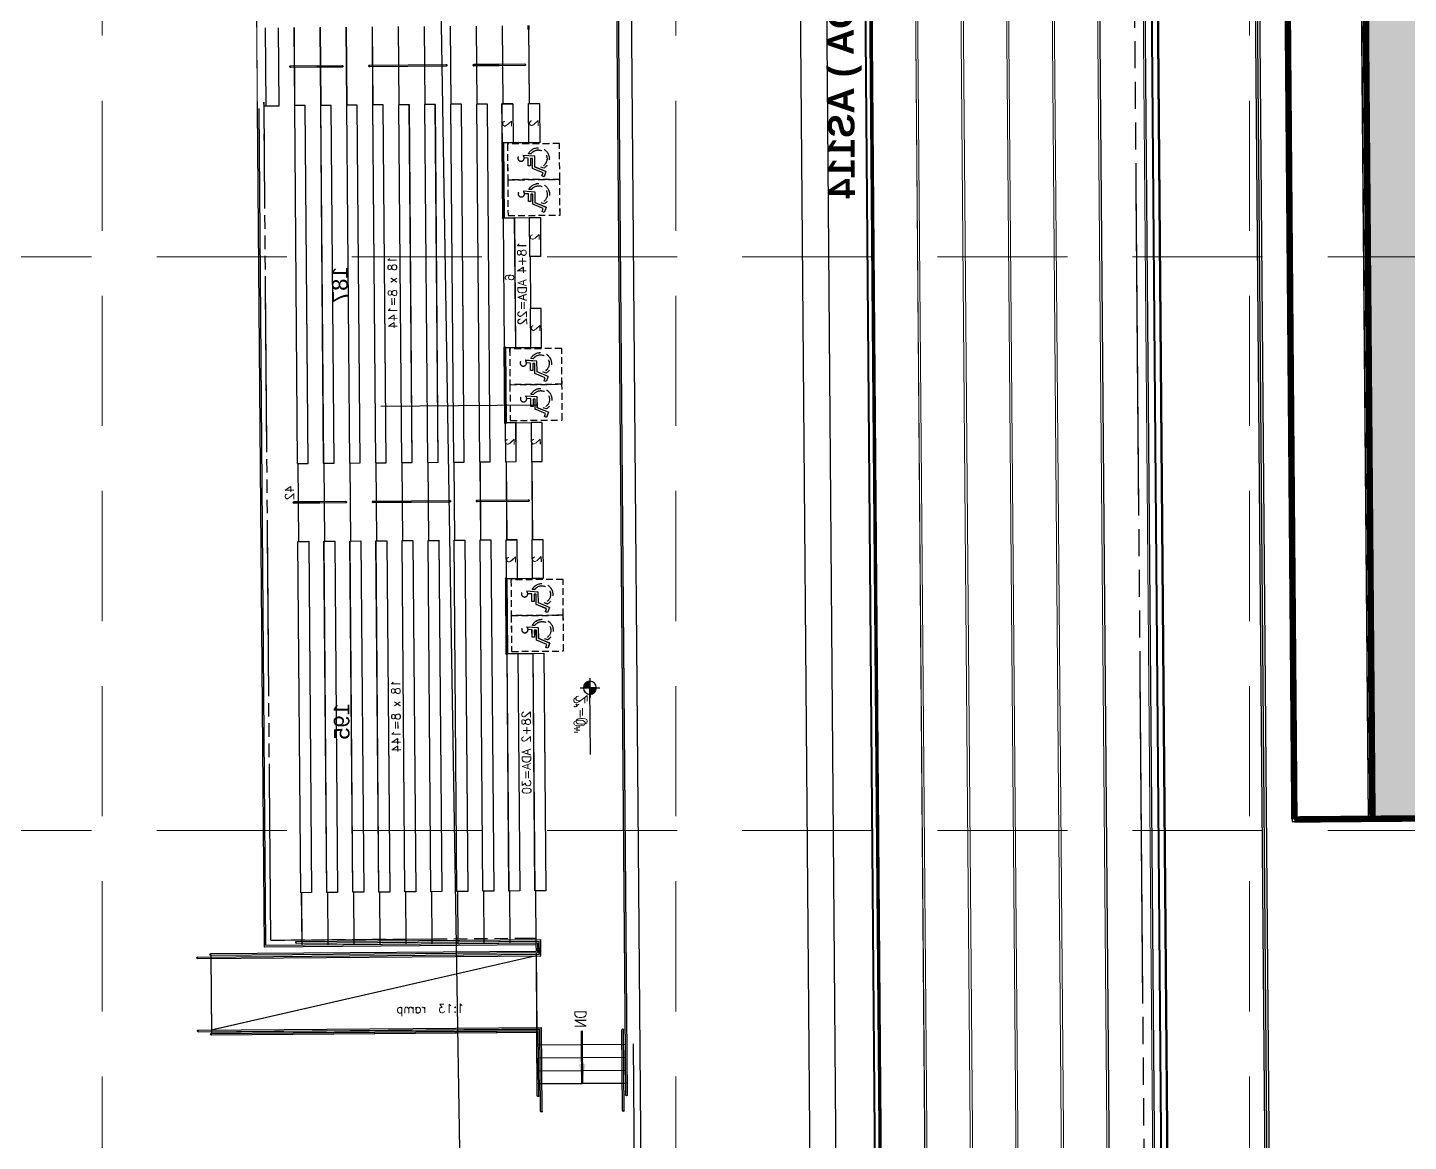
# Model space of a CAD drawing. Header units: feet. Extents: x 2467609 to 2470436, y 7119976 to 7121745.
# Drawn here: x 2469325.3 to 2469431.4, y 7120748.5 to 7120834.1 of the extents above; entities that cross this region are included whole.
import ezdxf
from ezdxf.enums import TextEntityAlignment as Align

# ---------------------------------------------------------------- set-up
doc = ezdxf.new("R2010")
doc.units = ezdxf.units.FT
doc.header["$LTSCALE"] = 100
doc.header["$MEASUREMENT"] = 0
for name, pattern in [('06117 BASE$0$HIDDEN2', [0.1875, 0.125, -0.0625]), ('FOOTBALL$0$DASHED2', [0.375, 0.25, -0.125]), ('GRANDSTANDS$0$HIDDEN2', [0.1875, 0.125, -0.0625]), ('GRANDSTANDS$0$HIDDEN4', [0.09375, 0.0625, -0.03125]), ('HIDDEN', [0.375, 0.25, -0.125]), ('SDASH', [0.15, 0.1, -0.05])]:
    doc.linetypes.add(name, pattern=pattern)
for name, color, linetype, lineweight in [('06117 BASE$0$CPWALK', 8, 'Continuous', 25), ('06117 BASE$0$X-Refr', 253, '06117 BASE$0$HIDDEN2', 50), ('FOOTBALL$0$X-Lite', 8, 'Continuous', 25), ('FOOTBALL$0$X-Medm', 8, 'Continuous', 40), ('FOOTBALL$0$X-Thin', 8, 'Continuous', 13), ('GRANDSTANDS$0$A-Anno-Dims', 8, 'Continuous', 25), ('GRANDSTANDS$0$A-Flor-Otln', 8, 'Continuous', 25), ('GRANDSTANDS$0$A-Flor-Strs', 8, 'Continuous', 25), ('GRANDSTANDS$0$AREA', 8, 'Continuous', 18), ('GRANDSTANDS$0$X-Xref', 8, 'Continuous', 50)]:
    doc.layers.add(name, color=color, linetype=linetype, lineweight=lineweight)
for name, color, linetype in [('06117 BASE$0$SITE-Fence', 8, '06117 BASE$0$FENCELINE4'), ('CPCONT', 253, 'Continuous'), ('FOOTBALL$0$FD-Coach-Box', 8, 'Continuous'), ('FOOTBALL$0$FD-FOOTBALL-THKLINE', 8, 'Continuous'), ('FOOTBALL$0$FD-SOCCER-CTR', 8, 'Continuous'), ('FOOTBALL$0$SC-CD-THIN', 8, 'Continuous'), ('GRANDSTANDS$0$A-Flor-HC', 8, 'GRANDSTANDS$0$HIDDEN4'), ('GRANDSTANDS$0$A-Flor-Hral', 8, 'Continuous'), ('GRANDSTANDS$0$C-Fenc-Under', 8, 'Continuous'), ('GRANDSTANDS$0$G-Anno-Text', 8, 'Continuous'), ('GRANDSTANDS$0$X-Lite', 8, 'Continuous'), ('GRANDSTANDS$0$X-Lmed', 8, 'Continuous'), ('GRID', 254, 'HIDDEN'), ('proposed ec', 6, 'SDASH')]:
    doc.layers.add(name, color=color, linetype=linetype)
doc.layers.add('GRANDSTANDS$0$X-Nplt', color=8, linetype='Continuous', lineweight=25, plot=False)
doc.styles.add('06117 BASE$0$Standard', font='romans.shx')
doc.styles.add('GRANDSTANDS$0$ARIAL', font='ARIAL.TTF')
doc.styles.add('GRANDSTANDS$0$DIMTEXT', font='romans', dxfattribs={"width": 0.85, "bigfont": 'special'})
doc.styles.add('GRANDSTANDS$0$RomanS', font='romans.shx', dxfattribs={"width": 0.85})
doc.styles.add('GRANDSTANDS$0$Standard', font='romans.shx')
doc.styles.add('GRANDSTANDS$0$TEXTL', font='swissb.ttf')
doc.linetypes.add('06117 BASE$0$FENCELINE4', pattern='A,0.5,-0.05,["x",06117 BASE$0$Standard,S=0.16,R=0,X=-0.02,Y=-0.05],-0.15', length=0.7)
doc.dimstyles.new('GRANDSTANDS$0$TICK_96', dxfattribs={"dimscale": 96, "dimtxt": 0.125, "dimasz": 0.125, "dimexe": 0.125, "dimexo": 0.125, "dimgap": 0.0625, "dimtad": 1, "dimdec": 4, "dimzin": 3, "dimdsep": 46, "dimlunit": 4, "dimtxsty": 'GRANDSTANDS$0$DIMTEXT', "dimblk1": 'GRANDSTANDS$0$TICKA', "dimblk2": 'GRANDSTANDS$0$TICKA', "dimsah": 1, "dimcen": 0.125, "dimclrt": 4, "dimadec": 3, "dimazin": 0, "dimtfac": 1, "dimtdec": 4, "dimtix": 1, "dimtmove": 2, "dimatfit": 3, "dimldrblk": 'GRANDSTANDS$0$ARROWA', "dimfxl": 0, "dimfrac": 2, "dimtolj": 1, "dimtzin": 0, "dimarcsym": 0})

# ---------------------------------------------------------------- blocks, each defined once
blk = doc.blocks.new('GRANDSTANDS$0$ARROWA')
blk.add_line((0, 0), (-1, 0))
blk.add_solid([(-1.5, -0.25), (-1.5, 0.25), (0, 0)])
blk = doc.blocks.new('GRANDSTANDS$0$TICKA')
blk.add_line((0, 0), (-1, 0))
at = {"color": 32}
blk.add_line((0.46, 0.46), (-0.46, -0.46), dxfattribs=at)
blk = doc.blocks.new('FOOTBALL$0$TRACK-flat-1')
at = {"layer": 'FOOTBALL$0$X-Lite', "linetype": 'Continuous'}
for p, q in [((15759.5, -51904.6), (11822.5, -51904.6)), ((15759.5, -51916.7), (11822.5, -51916.7)), ((15759.5, -52170.7), (10641.4, -52170.7))]:
    blk.add_line(p, q, dxfattribs=at)
at = {"layer": 'FOOTBALL$0$X-Lite', "linetype": 'FOOTBALL$0$DASHED2'}
blk.add_line((15759.5, -51926.5), (10641.4, -51926.5), dxfattribs=at)
at = {"layer": 'FOOTBALL$0$X-Lite', "linetype": 'Continuous'}
for start, end in [(76.7592, 90), (270, 283.2408)]:
    blk.add_arc((15759.5, -50673.4), 1231.2, start, end, dxfattribs=at)
at = {"layer": 'FOOTBALL$0$X-Medm'}
for p, q in [((15759.5, -51910.6), (11822.5, -51910.6)), ((15759.5, -52174.6), (10637.5, -52174.6))]:
    blk.add_line(p, q, dxfattribs=at)
at = {"layer": 'FOOTBALL$0$X-Thin'}
for p, q in [((15759.5, -51905.6), (11822.5, -51905.6)), ((15759.5, -51918.7), (11504.2, -51918.7)), ((15759.5, -51960.7), (11499, -51960.7)), ((15759.5, -51958.7), (11822.5, -51958.7)), ((15759.5, -52002.7), (11493.9, -52002.7)), ((15759.5, -52000.7), (11822.5, -52000.7)), ((15759.5, -52044.7), (11488.8, -52044.7)), ((15759.5, -52042.7), (11822.5, -52042.7)), ((15759.5, -52084.7), (11822.5, -52084.7)), ((15759.5, -52086.7), (11483.8, -52086.7)), ((15759.5, -52128.7), (11478.8, -52128.7)), ((15759.5, -52126.7), (11822.5, -52126.7)), ((15759.5, -52168.7), (11822.5, -52168.7))]:
    blk.add_line(p, q, dxfattribs=at)
for start, end in [(76.7223, 90), (270, 283.2777)]:
    blk.add_arc((15759.5, -50673.4), 1232.2, start, end, dxfattribs=at)
blk = doc.blocks.new('FOOTBALL')
at = {"layer": 'FOOTBALL$0$FD-Coach-Box'}
for p, q in [((898, -960), (898, -1110)), ((900, -1112), (900, -960)), ((902, -1114), (902, -960)), ((-902, -1114), (902, -1114)), ((-900, -1112), (900, -1112)), ((-898, -1110), (898, -1110))]:
    blk.add_line(p, q, dxfattribs=at)
blk.add_lwpolyline([(-900, -1044), (900, -1044)], dxfattribs=at)
at = {"layer": 'FOOTBALL$0$FD-FOOTBALL-THKLINE', "const_width": 6}
for points in [[(900, -968), (900, -1112)], [(-900, -1040), (900, -1040)], [(-900, -1112), (900, -1112)]]:
    blk.add_lwpolyline(points, dxfattribs=at)
at = {"layer": 'FOOTBALL$0$FD-FOOTBALL-THKLINE'}
blk.add_solid([(900, -1040), (900, -968), (-900, -1040), (-900, -968)], dxfattribs=at)
at = {"layer": 'FOOTBALL$0$FD-SOCCER-CTR'}
blk.add_line((-2160, -1140), (2160, -1140), dxfattribs=at)
at = {"layer": 'FOOTBALL$0$SC-CD-THIN'}
for p, q in [((-2162, -1142), (2162, -1142)), ((2, -1138), (2122.1, -1138))]:
    blk.add_line(p, q, dxfattribs=at)
blk.add_blockref('FOOTBALL$0$TRACK-flat-1', (-13791, 50673.4), dxfattribs=at)
blk = doc.blocks.new('GRANDSTANDS$0$Anno_Datum')
at = {"linetype": 'ByBlock', "lineweight": -2}
h = blk.add_hatch(dxfattribs=at)
h.set_pattern_fill('_USER', color=0, scale=0.008, angle=-90, style=0, pattern_type=0)
h.set_pattern_definition([(270, (0, 0), (0.008, -1e-18), [])])
h.paths.add_polyline_path([(0, 0), (0, 0.5, 0.414214), (-0.5, 0)])
h.paths.add_polyline_path([(0.5, 0), (0, 0), (0, -0.5, 0.414214)])
at = {"color": 0, "linetype": 'ByBlock', "lineweight": -2}
for p, q in [((-0.75, 0), (0.75, 0)), ((0, 0.75), (0, -0.75)), ((0, 0), (0.5, 0)), ((0, 0), (0.5, 0))]:
    blk.add_line(p, q, dxfattribs=at)
blk.add_circle((0, 0), 0.5, dxfattribs=at)
blk = doc.blocks.new('GRANDSTANDS$0$ADA')
at = {"layer": 'GRANDSTANDS$0$A-Flor-HC'}
for p, q in [((-3.16, 2.26), (-3.22, 3.57)), ((-1.89, 0.39), (-2.37, 6.48)), ((3.62, 0.39), (-1.89, 0.39)), ((-0.94, 3.76), (-1.1, 5.79)), ((2.92, 3.76), (-0.94, 3.76)), ((-0.77, 2.57), (2.92, 2.57)), ((-0.77, 1.54), (-0.77, 2.57)), ((4.38, 1.54), (-0.77, 1.54)), ((2.92, 2.57), (2.92, 3.76)), ((5.99, -5.23), (3.62, 0.39)), ((6.63, -3.78), (4.38, 1.54)), ((4.25, -4.22), (3.67, -2.63)), ((5.99, -5.23), (8.6, -4.28)), ((8.17, -3.21), (6.63, -3.78)), ((8.6, -4.28), (8.17, -3.21))]:
    blk.add_line(p, q, dxfattribs=at)
blk.add_circle((-1.04, 7.41), 1.62, dxfattribs=at)
for radius, start, end in [(5.63, 117.34081, 330.18739), (4.47, 124.44814, 344.39046)]:
    blk.add_arc((-0.63, -1.42), radius, start, end, dxfattribs=at)
blk = doc.blocks.new('GRANDSTANDS$0$A$C70356AA0')
at = {"layer": 'GRANDSTANDS$0$A-Flor-HC'}
blk.add_lwpolyline([(48, 0), (0, 0), (0, 33), (48, 33)], close=True, dxfattribs=at)
at = {"layer": 'GRANDSTANDS$0$A-Flor-HC', "xscale": 1.799999999999955, "yscale": 1.800000000000182, "zscale": 1.8, "rotation": 90}
blk.add_blockref('GRANDSTANDS$0$ADA', (25.8, 14.9), dxfattribs=at)
blk = doc.blocks.new('*E276')
at = {"layer": 'GRANDSTANDS$0$G-Anno-Text'}
blk.add_leader([(2276, 41.3), (2236.8, 41.3), (2227.5, 41.3)], dimstyle='GRANDSTANDS$0$TICK_96', override={"dimgap": 0.0625, "dimtad": 0}, dxfattribs=at)
blk = doc.blocks.new('GRANDSTANDS')
at = {"layer": 'GRANDSTANDS$0$A-Anno-Dims'}
blk.add_line((1972.8, 31.3), (1911.2, 31.3), dxfattribs=at)
at = {"layer": 'GRANDSTANDS$0$A-Flor-Hral'}
for p, q in [((2156.5, 395), (2156.5, 80)), ((2158, 395), (2158, 78.5)), ((2224, 395), (2224, 78.5)), ((2225.5, 395), (2225.5, 80)), ((2153.5, 383), (2153.5, 83)), ((2155, 383), (2155, 81.5)), ((2227, 383), (2227, 81.5)), ((2228.5, 383), (2228.5, 81.5)), ((2147.5, 333.5), (1374.5, 333.5)), ((2146, 332), (1374.5, 332)), ((2146, 332), (2146, 81.5)), ((2147.5, 333.5), (2147.5, 83)), ((2143, 303.8), (2143, 78.5)), ((2144.5, 303.8), (2144.5, 80)), ((2158, 78.5), (2143, 78.5)), ((2156.5, 80), (2144.5, 80)), ((2146, 81.5), (2155, 81.5)), ((2147.5, 83), (2153.5, 83)), ((2301.3, 78.5), (2224, 78.5)), ((2301.3, 80), (2225.5, 80)), ((2287, 81.5), (2227, 81.5)), ((2287, 83), (2227.5, 83)), ((-11, 1.5), (2287, 1.5)), ((-11, 0), (2287, 0)), ((2301.3, 4.5), (2226.8, 4.5)), ((2301.3, 3), (2226.8, 3))]:
    blk.add_line(p, q, dxfattribs=at)
for points in [[(1336.8, 302.7, 1), (1335.3, 302.7), (1335.3, 255.2, 1), (1336.8, 255.2)], [(1738.8, 302.7, 1), (1737.3, 302.7), (1737.3, 255.2, 1), (1738.8, 255.2)], [(1336.8, 229.7, 1), (1335.3, 229.7), (1335.3, 159.2, 1), (1336.8, 159.2)], [(1738.8, 229.7, 1), (1737.3, 229.7), (1737.3, 159.2, 1), (1738.8, 159.2)], [(1336.8, 133.7, 1), (1335.3, 133.7), (1335.3, 86.7, 1), (1336.8, 86.7)], [(1738.8, 133.7, 1), (1737.3, 133.7), (1737.3, 86.7, 1), (1738.8, 86.7)], [(1408, 107, -1), (1408, 108.5), (1477, 108.5, -1), (1477, 107)], [(1597, 106.5, -1), (1597, 108), (1666, 108, -1), (1666, 106.5)], [(1810, 107, -1), (1810, 108.5), (1879, 108.5, -1), (1879, 107)]]:
    blk.add_lwpolyline(points, format="xyb", close=True, dxfattribs=at)
for centre, start, end in [((2157.3, 395), 0, 180), ((2224.8, 395), 0, 180), ((2154.3, 383), 0, 180), ((2227.8, 383), 0, 180), ((2143.8, 303.8), 0, 180), ((2287, 82.2), 270, 90), ((2301.3, 79.2), 270, 90), ((2226.8, 3.7), 90, 270), ((2287, 0.7), 270, 90), ((2301.3, 3.7), 270, 90)]:
    blk.add_arc(centre, 0.75, start, end, dxfattribs=at)
at = {"layer": 'GRANDSTANDS$0$A-Flor-Otln'}
for p, q in [((1372, 325.5), (1300, 325.5)), ((1372, 328), (1372, 313.5)), ((1372, 313.5), (1300, 313.5))]:
    blk.add_line(p, q, dxfattribs=at)
at = {"layer": 'GRANDSTANDS$0$A-Flor-Strs'}
for p, q in [((2155, 383), (2227, 383)), ((2158, 83), (2224, 383)), ((2155, 83), (2227, 83)), ((2240, 81.5), (2240, 1.5)), ((2252, 81.5), (2252, 1.5)), ((2264, 81.5), (2264, 1.5)), ((2276, 81.5), (2276, 1.5))]:
    blk.add_line(p, q, dxfattribs=at)
at = {"layer": 'GRANDSTANDS$0$AREA'}
blk.add_lwpolyline([(978.8, 333.7), (2147.9, 333.7), (2147.5, 83), (2153.5, 83), (2153.5, 383), (2228.5, 383), (2228.5, 83), (2275.9, 83), (2275.9, 0), (0, 0)], dxfattribs=at)
at = {"layer": 'GRANDSTANDS$0$C-Fenc-Under', "linetype": 'GRANDSTANDS$0$HIDDEN2'}
for q in [(1368.5, 327.5), (2141.5, 83)]:
    blk.add_line((2141.5, 327.5), q, dxfattribs=at)
at = {"layer": 'GRANDSTANDS$0$X-Lite'}
for p, q in [((1372, 98), (1372, 108)), ((1774, 97.5), (1774, 107.5))]:
    blk.add_line(p, q, dxfattribs=at)
for points in [[(1702, 289.5), (1372, 289.5), (1372, 299.5), (1702, 299.5)], [(1774, 289.5), (2098, 289.5), (2098, 299.5), (1774, 299.5)], [(1702, 265.5), (1372, 265.5), (1372, 275.5), (1702, 275.5)], [(1774, 265.5), (2098, 265.5), (2098, 275.5), (1774, 275.5)], [(1702, 241.5), (1372, 241.5), (1372, 251.5), (1702, 251.5)], [(1774, 241.5), (2098, 241.5), (2098, 251.5), (1774, 251.5)], [(1702, 217.5), (1372, 217.5), (1372, 227.5), (1702, 227.5)], [(1774, 217.5), (2098, 217.5), (2098, 227.5), (1774, 227.5)], [(1702, 193.5), (1372, 193.5), (1372, 203.5), (1702, 203.5)], [(1774, 193.5), (2098, 193.5), (2098, 203.5), (1774, 203.5)], [(1702, 169.5), (1372, 169.5), (1372, 179.5), (1702, 179.5)], [(1774, 169.5), (2098, 169.5), (2098, 179.5), (1774, 179.5)], [(1702, 145.5), (1372, 145.5), (1372, 155.5), (1702, 155.5)], [(1774, 145.5), (2098, 145.5), (2098, 155.5), (1774, 155.5)], [(1702, 121.5), (1372, 121.5), (1372, 131.5), (1702, 131.5)], [(1774, 121.5), (2098, 121.5), (2098, 131.5), (1774, 131.5)], [(1408, 108), (1372, 108), (1372, 98), (1408, 98)], [(1597, 107.5), (1477, 107.5), (1477, 97.5), (1597, 97.5)], [(1666, 107.5), (1702, 107.5), (1702, 97.5), (1666, 97.5)], [(1810, 107.5), (1774, 107.5), (1774, 97.5), (1810, 97.5)], [(1879, 97.5), (2098, 97.5), (2098, 107.5), (1879, 107.5)], [(1408, 83.5), (1372, 83.5), (1372, 73.5), (1408, 73.5)], [(1513, 83.5), (1477, 83.5), (1477, 73.5), (1513, 73.5)], [(1561, 83.5), (1597, 83.5), (1597, 73.5), (1561, 73.5)], [(1666, 83.5), (1702, 83.5), (1702, 73.5), (1666, 73.5)], [(1810, 83.5), (1774, 83.5), (1774, 73.5), (1810, 73.5)], [(1879, 73.5), (2098, 73.5), (2098, 83.5), (1879, 83.5)]]:
    blk.add_lwpolyline(points, close=True, dxfattribs=at)
at = {"layer": 'GRANDSTANDS$0$X-Lmed'}
for p, q in [((1372, 299), (1300, 299)), ((1702, 299), (1774, 299)), ((2098, 299), (2146, 299)), ((1372, 275), (1300, 275)), ((1702, 275), (1774, 275)), ((2098, 275), (2146, 275)), ((1372, 251), (1300, 251)), ((1702, 251), (1774, 251)), ((2098, 251), (2146, 251)), ((1372, 227), (1300, 227)), ((1702, 227), (1774, 227)), ((2098, 227), (2146, 227)), ((1372, 203), (1300, 203)), ((1702, 203), (1774, 203)), ((2098, 203), (2146, 203)), ((1372, 179), (1300, 179)), ((1702, 179), (1774, 179)), ((2098, 179), (2146, 179)), ((1372, 155), (1300, 155)), ((1702, 155), (1774, 155)), ((2098, 155), (2146, 155)), ((1372, 131), (1300, 131)), ((1702, 131), (1774, 131)), ((2098, 131), (2146, 131)), ((1372, 107), (1300, 107)), ((1408, 83.5), (1408, 107)), ((1408, 107), (1477, 107)), ((1477, 107), (1477, 83.5)), ((1597, 83), (1597, 106.5)), ((1597, 106.5), (1666, 106.5)), ((1666, 106.5), (1666, 83)), ((1702, 107), (1774, 107)), ((1810, 83.5), (1810, 107)), ((1810, 107), (1879, 107)), ((1879, 107), (1879, 83.5)), ((2098, 107), (2146, 107)), ((1300, 83), (1372, 83)), ((1561, 83), (1513, 83)), ((1774, 83), (1702, 83)), ((2098, 83), (2147.5, 83))]:
    blk.add_line(p, q, dxfattribs=at)
at = {"layer": 'GRANDSTANDS$0$X-Xref'}
blk.add_line((1300, 83), (1303.6, 83), dxfattribs=at)
at = {"rotation": 270.0000000000782}
for p in [(1409, 103.3), (1442, 103.3), (1598, 102.8), (1631, 102.8), (1811, 103.3), (1844, 103.3)]:
    blk.add_blockref('GRANDSTANDS$0$A$C70356AA0', p, dxfattribs=at)
at = {"layer": 'GRANDSTANDS$0$A-Anno-Dims', "xscale": 12, "yscale": 12, "zscale": 12}
blk.add_blockref('GRANDSTANDS$0$Anno_Datum', (1911.2, 31.3), dxfattribs=at)
at = {"layer": 'GRANDSTANDS$0$A-Anno-Dims', "insert": (1936.1, 46.3), "char_height": 10.32, "width": 92.279, "attachment_point": 2, "style": 'GRANDSTANDS$0$RomanS'}
blk.add_mtext('2\'-0" ', dxfattribs=at)
at = {"layer": 'GRANDSTANDS$0$G-Anno-Text', "style": 'GRANDSTANDS$0$RomanS', "width": 0.85}
blk.add_text('DN', height=10.32, dxfattribs=at).set_placement((2216.5, 37.3), align=Align.CENTER)
at = {"layer": 'GRANDSTANDS$0$X-Nplt', "style": 'GRANDSTANDS$0$Standard'}
for s, rotation, p in [('42 ', 360, (1731.7, 307)), (' 1:13  ramp ', 90, (2205.8, 180.9))]:
    blk.add_text(s, height=8, rotation=rotation, dxfattribs=at).set_placement(p, align=Align.MIDDLE_CENTER)
at = {"layer": 'GRANDSTANDS$0$X-Nplt', "style": 'GRANDSTANDS$0$ARIAL'}
for s, p in [('195', (1923.5, 253.4)), ('187', (1520.8, 251.7))]:
    blk.add_text(s, height=14.4, dxfattribs=at).set_placement(p)
at = {"layer": 'GRANDSTANDS$0$X-Nplt'}
for s, height, style, p in [('18 x 8=144', 8, 'GRANDSTANDS$0$Standard', (1545, 210.4)), ('18 x 8=144', 8, 'GRANDSTANDS$0$Standard', (1935.8, 210.4)), ('2', 8, 'GRANDSTANDS$0$Standard', (1390.3, 103.5)), ('6', 8, 'GRANDSTANDS$0$Standard', (1532, 102.3)), ('2', 8, 'GRANDSTANDS$0$Standard', (1683.8, 103.3)), ('2', 8, 'GRANDSTANDS$0$Standard', (1792.3, 103)), ('18+4 ADA=22', 8, 'GRANDSTANDS$0$Standard', (1537.7, 90.9)), ('28+2 ADA=30', 8, 'GRANDSTANDS$0$Standard', (1970.4, 90.4)), ('2', 8, 'GRANDSTANDS$0$Standard', (1390, 78.7)), ('2', 8, 'GRANDSTANDS$0$Standard', (1495, 78.7)), ('2', 8, 'GRANDSTANDS$0$Standard', (1579, 78.7)), ('2', 8, 'GRANDSTANDS$0$Standard', (1683.8, 79.2)), ('2', 8, 'GRANDSTANDS$0$Standard', (1792.3, 79.2)), ('TOTAL SEATS 966 (incl. 12 ADA ) AS114', 24, 'GRANDSTANDS$0$TEXTL', (1138.6, -204.8))]:
    blk.add_text(s, height=height, dxfattribs=dict(at, style=style)).set_placement(p, align=Align.MIDDLE_CENTER)
at = {"layer": 'GRANDSTANDS$0$G-Anno-Text'}
blk.add_leader([(2276, 41.3), (2236.8, 41.3), (2227.5, 41.3)], dimstyle='GRANDSTANDS$0$TICK_96', override={"dimgap": 0.0625, "dimtad": 0}, dxfattribs=at)

msp = doc.modelspace()

# ---------------------------------------------------------------- linework, layer by layer
at = {"layer": '06117 BASE$0$CPWALK'}
for p, q in [((2469370.73, 7120957.8), (2469372.63, 7120724.2)), ((2469370.73, 7120957.8), (2469372.63, 7120724.2)), ((2469364.41, 7120805.07), (2469352.48, 7120804.97)), ((2469364.41, 7120805.07), (2469352.48, 7120804.97))]:
    msp.add_line(p, q, dxfattribs=at)
at = {"layer": '06117 BASE$0$SITE-Fence'}
msp.add_line((2469371.87, 7120755.97), (2469372.13, 7120724.2), dxfattribs=at)
msp.add_line((2469371.87, 7120755.97), (2469372.13, 7120724.2), dxfattribs=at)
at = {"layer": 'CPCONT', "color": 35}
msp.add_lwpolyline([(2469638.06, 7121014.03), (2469640.75, 7120685.94, -1), (2469391.39, 7120683.9), (2469388.7, 7121011.99, -1)], format="xyb", close=True, dxfattribs=at)
msp.add_lwpolyline([(2469359.08, 7120714.8), (2469355.66, 7120924)], dxfattribs=at)
msp.add_lwpolyline([(2469320.36, 7120758.95, 0.185291), (2469327.45, 7120733.86), (2469335.52, 7120699, 0.220459), (2469433.48, 7120571.65, 0.047997)], format="xyb", dxfattribs=at)
at = {"layer": 'FOOTBALL$0$FD-Coach-Box'}
for p, q in [((2469421.28, 7120923.38), (2469422.51, 7120773.05)), ((2469421.45, 7120923.21), (2469422.68, 7120773.22)), ((2469427.11, 7120923.26), (2469428.34, 7120773.26)), ((2469421.61, 7120923.05), (2469422.84, 7120773.39)), ((2469435.34, 7120773.49), (2469422.84, 7120773.39)), ((2469422.51, 7120773.05), (2469435.34, 7120773.15)), ((2469422.68, 7120773.22), (2469435.34, 7120773.32))]:
    msp.add_line(p, q, dxfattribs=at)
at = {"layer": 'FOOTBALL$0$FD-FOOTBALL-THKLINE'}
for p, q in [((2469421.45, 7120923.21), (2469422.68, 7120773.22)), ((2469427.45, 7120923.26), (2469428.68, 7120773.27)), ((2469434.68, 7120773.32), (2469422.68, 7120773.22))]:
    msp.add_line(p, q, dxfattribs=at)
msp.add_solid([(2469428.68, 7120773.27), (2469434.68, 7120773.32), (2469427.45, 7120923.26), (2469433.45, 7120923.31)], dxfattribs=at)
at = {"layer": 'FOOTBALL$0$FD-SOCCER-CTR'}
msp.add_line((2469418.25, 7121028.19), (2469421.21, 7120668.2), dxfattribs=at)
at = {"layer": 'FOOTBALL$0$SC-CD-THIN', "color": 255}
for p, q in [((2469418.08, 7121028.36), (2469421.04, 7120668.03)), ((2469419.9, 7120848.03), (2469421.35, 7120671.37))]:
    msp.add_line(p, q, dxfattribs=at)
at = {"layer": 'FOOTBALL$0$X-Lite', "linetype": 'Continuous'}
for p, q in [((2469391.3, 7120683.92), (2469387.8, 7121110.41)), ((2469412.46, 7120684.09), (2469409.77, 7121012.16)), ((2469413.47, 7120684.1), (2469410.78, 7121012.17))]:
    msp.add_line(p, q, dxfattribs=at)
at = {"layer": 'FOOTBALL$0$X-Lite', "linetype": 'FOOTBALL$0$DASHED2'}
msp.add_line((2469411.64, 7120684.08), (2469408.15, 7121110.58), dxfattribs=at)
at = {"layer": 'FOOTBALL$0$X-Medm'}
for p, q in [((2469390.97, 7120683.91), (2469387.47, 7121110.73)), ((2469412.97, 7120684.09), (2469410.28, 7121012.17))]:
    msp.add_line(p, q, dxfattribs=at)
at = {"layer": 'FOOTBALL$0$X-Thin', "color": 255}
for p, q in [((2469394.8, 7120683.94), (2469391.88, 7121040.66)), ((2469398.3, 7120683.97), (2469395.38, 7121040.27)), ((2469401.8, 7120684), (2469398.88, 7121039.89)), ((2469405.3, 7120684.03), (2469402.39, 7121039.49)), ((2469408.8, 7120684.06), (2469405.89, 7121039.09)), ((2469412.3, 7120684.09), (2469409.39, 7121038.68)), ((2469391.47, 7120683.92), (2469388.77, 7121011.99)), ((2469394.97, 7120683.95), (2469392.27, 7121012.02)), ((2469398.47, 7120683.97), (2469395.77, 7121012.05)), ((2469401.97, 7120684), (2469399.27, 7121012.08)), ((2469405.47, 7120684.03), (2469402.77, 7121012.1)), ((2469408.96, 7120684.06), (2469406.27, 7121012.13)), ((2469413.39, 7120684.1), (2469410.7, 7121012.17))]:
    msp.add_line(p, q, dxfattribs=at)
at = {"layer": 'GRANDSTANDS$0$A-Anno-Dims'}
msp.add_line((2469368.58, 7120778.21), (2469368.54, 7120783.34), dxfattribs=at)
at = {"layer": 'GRANDSTANDS$0$A-Flor-Hral'}
for p, q in [((2469369.72, 7120943.54), (2469371.28, 7120752.05)), ((2469369.84, 7120943.54), (2469371.4, 7120752.05)), ((2469345.53, 7120831.15), (2469349.49, 7120831.18)), ((2469349.49, 7120831.06), (2469345.53, 7120831.03)), ((2469351.61, 7120831.2), (2469357.49, 7120831.25)), ((2469357.49, 7120831.12), (2469351.61, 7120831.08)), ((2469359.61, 7120831.27), (2469363.53, 7120831.3)), ((2469363.53, 7120831.17), (2469359.61, 7120831.14)), ((2469343.52, 7120763.44), (2469342.99, 7120827.86)), ((2469343.64, 7120763.57), (2469343.12, 7120827.86)), ((2469361.76, 7120825.22), (2469361.81, 7120819.47)), ((2469361.94, 7120819.47), (2469361.89, 7120825.22)), ((2469361.93, 7120809.47), (2469361.98, 7120803.72)), ((2469362.11, 7120803.72), (2469362.06, 7120809.47)), ((2469345.8, 7120797.65), (2469349.76, 7120797.68)), ((2469349.76, 7120797.56), (2469345.8, 7120797.53)), ((2469351.88, 7120797.7), (2469357.76, 7120797.75)), ((2469357.76, 7120797.62), (2469351.89, 7120797.58)), ((2469359.88, 7120797.77), (2469363.8, 7120797.8)), ((2469363.8, 7120797.67), (2469359.89, 7120797.64)), ((2469362.04, 7120791.72), (2469362.08, 7120785.97)), ((2469362.21, 7120785.97), (2469362.16, 7120791.72)), ((2469345.99, 7120763.84), (2469364.76, 7120763.99)), ((2469364.77, 7120762.74), (2469364.76, 7120763.99)), ((2469338.4, 7120762.65), (2469364.65, 7120762.87)), ((2469339.4, 7120762.91), (2469364.4, 7120763.11)), ((2469339.4, 7120762.79), (2469364.52, 7120762.99)), ((2469343.52, 7120763.44), (2469364.39, 7120763.61)), ((2469343.64, 7120763.57), (2469364.52, 7120763.74)), ((2469345.99, 7120763.71), (2469364.64, 7120763.87)), ((2469364.39, 7120763.61), (2469364.4, 7120763.11)), ((2469364.52, 7120763.74), (2469364.52, 7120762.99)), ((2469364.65, 7120762.87), (2469364.64, 7120763.87)), ((2469338.4, 7120762.53), (2469364.77, 7120762.74)), ((2469338.44, 7120757.03), (2469364.82, 7120757.24)), ((2469338.45, 7120756.9), (2469364.69, 7120757.12)), ((2469339.45, 7120756.79), (2469364.57, 7120756.99)), ((2469339.45, 7120756.66), (2469364.57, 7120756.87)), ((2469364.49, 7120751.99), (2469364.45, 7120756.95)), ((2469364.61, 7120751.99), (2469364.57, 7120756.99)), ((2469364.75, 7120750.8), (2469364.69, 7120757.12)), ((2469364.87, 7120750.81), (2469364.82, 7120757.24)), ((2469371.04, 7120750.86), (2469370.99, 7120757.06)), ((2469371.16, 7120750.86), (2469371.11, 7120757.06))]:
    msp.add_line(p, q, dxfattribs=at)
at = {"layer": 'GRANDSTANDS$0$A-Flor-Hral', "extrusion": (0, 0, -1)}
for centre, major_axis, start_param, end_param in [((2469345.53, 7120831.09), (0.0442, 0.0442), 2.348052, 5.489645), ((2469349.49, 7120831.12), (0.0442, 0.0442), -0.793541, 2.348052), ((2469351.61, 7120831.14), (-0.0442, 0.0442), 3.918848, 7.060441), ((2469357.49, 7120831.19), (0.0442, 0.0442), -0.793541, 2.348052), ((2469359.61, 7120831.2), (-0.0442, 0.0442), 3.918848, 7.060441), ((2469363.53, 7120831.23), (0.0442, 0.0442), -0.793541, 2.348052), ((2469361.83, 7120825.22), (-0.0442, 0.0442), 5.489645, 8.631237), ((2469361.87, 7120819.47), (-0.0442, 0.0442), 2.348052, 5.489645), ((2469362, 7120809.47), (-0.0442, 0.0442), 5.489645, 8.631237), ((2469362.04, 7120803.72), (-0.0442, 0.0442), 2.348052, 5.489645), ((2469345.8, 7120797.59), (0.0442, 0.0442), 2.348052, 5.489645), ((2469349.76, 7120797.62), (-0.0442, 0.0442), 0.777256, 3.918848), ((2469351.88, 7120797.64), (-0.0442, 0.0442), 3.918848, 7.060441), ((2469357.76, 7120797.69), (-0.0442, 0.0442), 0.777256, 3.918848), ((2469359.88, 7120797.7), (-0.0442, 0.0442), 3.918848, 7.060441), ((2469363.8, 7120797.74), (0.0442, 0.0442), -0.793541, 2.348052), ((2469362.1, 7120791.72), (0.0442, 0.0442), 3.918848, 7.060441), ((2469362.15, 7120785.97), (-0.0442, 0.0442), 2.348052, 5.489645), ((2469339.4, 7120762.85), (-0.0442, 0.0442), 3.918848, 7.060441), ((2469345.99, 7120763.78), (0.0442, 0.0442), 2.348052, 5.489645), ((2469338.4, 7120762.59), (-0.0442, 0.0442), 3.918848, 7.060441), ((2469338.44, 7120756.97), (0.0442, 0.0442), 2.348052, 5.489645), ((2469339.45, 7120756.72), (0.0442, 0.0442), 2.348052, 5.489645), ((2469371.05, 7120757.06), (-0.0442, 0.0442), 5.489645, 8.631237), ((2469364.55, 7120751.99), (-0.0442, 0.0442), 2.348052, 5.489645), ((2469371.34, 7120752.05), (-0.0442, 0.0442), 2.348052, 5.489645), ((2469364.81, 7120750.81), (0.0442, 0.0442), 0.777256, 3.918848), ((2469371.1, 7120750.86), (0.0442, 0.0442), 0.777256, 3.918848)]:
    msp.add_ellipse(centre, major_axis=major_axis, ratio=1, start_param=start_param, end_param=end_param, dxfattribs=at)
at = {"layer": 'GRANDSTANDS$0$A-Flor-Otln'}
for p, q in [((2469343.66, 7120828.07), (2469343.61, 7120834.07)), ((2469344.66, 7120828.08), (2469344.61, 7120834.08)), ((2469343.45, 7120828.07), (2469344.66, 7120828.08))]:
    msp.add_line(p, q, dxfattribs=at)
at = {"layer": 'GRANDSTANDS$0$A-Flor-Strs'}
for p, q in [((2469364.4, 7120762.99), (2469364.45, 7120756.99)), ((2469339.4, 7120762.79), (2469339.45, 7120756.79)), ((2469364.4, 7120762.74), (2469339.44, 7120757.04)), ((2469364.58, 7120755.91), (2469371.25, 7120755.96)), ((2469364.59, 7120754.91), (2469371.25, 7120754.96)), ((2469364.6, 7120753.91), (2469371.26, 7120753.96)), ((2469364.6, 7120752.91), (2469371.27, 7120752.96))]:
    msp.add_line(p, q, dxfattribs=at)
at = {"layer": 'GRANDSTANDS$0$AREA'}
for p, q in [((2469371.4, 7120752.97), (2469369.85, 7120942.62)), ((2469342.7, 7120860.84), (2469343.5, 7120763.41)), ((2469364.4, 7120763.11), (2469339.4, 7120762.91)), ((2469339.4, 7120762.91), (2469339.45, 7120756.66)), ((2469343.5, 7120763.41), (2469364.39, 7120763.61)), ((2469364.39, 7120763.61), (2469364.4, 7120763.11)), ((2469339.45, 7120756.66), (2469364.45, 7120756.86)), ((2469364.45, 7120756.86), (2469364.48, 7120752.92)), ((2469364.48, 7120752.92), (2469371.4, 7120752.97))]:
    msp.add_line(p, q, dxfattribs=at)
at = {"layer": 'GRANDSTANDS$0$C-Fenc-Under', "linetype": 'GRANDSTANDS$0$HIDDEN2'}
for q in [(2469343.49, 7120828.36), (2469364.39, 7120764.11)]:
    msp.add_line((2469344.01, 7120763.95), q, dxfattribs=at)
at = {"layer": 'GRANDSTANDS$0$X-Lite'}
for p, q in [((2469346.66, 7120828.1), (2469345.82, 7120828.09)), ((2469345.82, 7120828.09), (2469346.05, 7120800.59)), ((2469346.88, 7120800.6), (2469346.66, 7120828.1)), ((2469348.66, 7120828.11), (2469347.82, 7120828.11)), ((2469347.82, 7120828.11), (2469348.05, 7120800.61)), ((2469348.88, 7120800.61), (2469348.66, 7120828.11)), ((2469350.66, 7120828.13), (2469349.82, 7120828.12)), ((2469349.82, 7120828.12), (2469350.05, 7120800.62)), ((2469350.88, 7120800.63), (2469350.66, 7120828.13)), ((2469352.66, 7120828.15), (2469351.82, 7120828.14)), ((2469351.82, 7120828.14), (2469352.05, 7120800.64)), ((2469352.88, 7120800.65), (2469352.66, 7120828.15)), ((2469354.66, 7120828.16), (2469353.82, 7120828.16)), ((2469353.82, 7120828.16), (2469354.05, 7120800.66)), ((2469354.88, 7120800.66), (2469354.66, 7120828.16)), ((2469356.66, 7120828.18), (2469355.82, 7120828.17)), ((2469355.82, 7120828.17), (2469356.05, 7120800.67)), ((2469356.88, 7120800.68), (2469356.66, 7120828.18)), ((2469358.66, 7120828.2), (2469357.82, 7120828.19)), ((2469357.82, 7120828.19), (2469358.05, 7120800.69)), ((2469358.88, 7120800.7), (2469358.66, 7120828.2)), ((2469360.66, 7120828.21), (2469359.82, 7120828.2)), ((2469359.82, 7120828.2), (2469360.05, 7120800.71)), ((2469360.88, 7120800.71), (2469360.66, 7120828.21)), ((2469362.61, 7120828.23), (2469361.78, 7120828.22)), ((2469361.78, 7120828.22), (2469362.61, 7120828.23)), ((2469361.81, 7120825.22), (2469361.78, 7120828.22)), ((2469362.61, 7120828.23), (2469362.64, 7120825.23)), ((2469363.85, 7120825.24), (2469363.82, 7120828.24)), ((2469363.82, 7120828.24), (2469364.66, 7120828.24)), ((2469364.66, 7120828.24), (2469364.68, 7120825.24)), ((2469362.64, 7120825.23), (2469361.81, 7120825.22)), ((2469364.68, 7120825.24), (2469363.85, 7120825.24)), ((2469361.89, 7120819.47), (2469362.73, 7120819.48)), ((2469361.98, 7120809.47), (2469361.89, 7120819.47)), ((2469362.73, 7120819.48), (2469362.81, 7120809.48)), ((2469363.92, 7120816.49), (2469363.89, 7120819.49)), ((2469363.89, 7120819.49), (2469364.73, 7120819.49)), ((2469364.73, 7120819.49), (2469364.75, 7120816.49)), ((2469364.75, 7120816.49), (2469363.92, 7120816.49)), ((2469363.95, 7120812.49), (2469363.98, 7120809.49)), ((2469364.79, 7120812.49), (2469363.95, 7120812.49)), ((2469364.81, 7120809.49), (2469364.79, 7120812.49)), ((2469362.81, 7120809.48), (2469361.98, 7120809.47)), ((2469363.98, 7120809.49), (2469364.81, 7120809.49)), ((2469362.86, 7120803.73), (2469362.02, 7120803.72)), ((2469362.02, 7120803.72), (2469362.05, 7120800.72)), ((2469362.88, 7120800.73), (2469362.86, 7120803.73)), ((2469364.02, 7120803.74), (2469364.05, 7120800.74)), ((2469364.86, 7120803.74), (2469364.02, 7120803.74)), ((2469364.88, 7120800.74), (2469364.86, 7120803.74)), ((2469346.05, 7120800.59), (2469346.88, 7120800.6)), ((2469348.05, 7120800.61), (2469348.88, 7120800.61)), ((2469350.05, 7120800.62), (2469350.88, 7120800.63)), ((2469352.05, 7120800.64), (2469352.88, 7120800.65)), ((2469354.05, 7120800.66), (2469354.88, 7120800.66)), ((2469356.05, 7120800.67), (2469356.88, 7120800.68)), ((2469358.05, 7120800.69), (2469358.88, 7120800.7)), ((2469360.05, 7120800.71), (2469360.88, 7120800.71)), ((2469362.05, 7120800.72), (2469362.88, 7120800.73)), ((2469364.05, 7120800.74), (2469364.88, 7120800.74)), ((2469356.1, 7120794.67), (2469356.93, 7120794.68)), ((2469356.93, 7120794.68), (2469357.15, 7120767.68)), ((2469358.1, 7120794.69), (2469358.93, 7120794.7)), ((2469358.32, 7120767.69), (2469358.1, 7120794.69)), ((2469358.93, 7120794.7), (2469359.15, 7120767.7)), ((2469360.32, 7120767.71), (2469360.1, 7120794.71)), ((2469360.1, 7120794.71), (2469360.93, 7120794.71)), ((2469360.93, 7120794.71), (2469361.15, 7120767.71)), ((2469362.1, 7120794.72), (2469362.93, 7120794.73)), ((2469362.93, 7120794.73), (2469362.1, 7120794.72)), ((2469362.12, 7120791.72), (2469362.1, 7120794.72)), ((2469362.93, 7120794.73), (2469362.95, 7120791.73)), ((2469364.1, 7120794.74), (2469364.93, 7120794.75)), ((2469364.12, 7120791.74), (2469364.1, 7120794.74)), ((2469364.93, 7120794.75), (2469364.95, 7120791.75)), ((2469346.1, 7120794.59), (2469346.93, 7120794.6)), ((2469346.32, 7120767.59), (2469346.1, 7120794.59)), ((2469346.93, 7120794.6), (2469347.15, 7120767.6)), ((2469348.32, 7120767.61), (2469348.1, 7120794.61)), ((2469348.1, 7120794.61), (2469348.93, 7120794.61)), ((2469348.93, 7120794.61), (2469349.15, 7120767.62)), ((2469350.1, 7120794.62), (2469350.93, 7120794.63)), ((2469350.32, 7120767.63), (2469350.1, 7120794.62)), ((2469350.93, 7120794.63), (2469351.15, 7120767.63)), ((2469352.1, 7120794.64), (2469352.93, 7120794.65)), ((2469352.32, 7120767.64), (2469352.1, 7120794.64)), ((2469352.93, 7120794.65), (2469353.15, 7120767.65)), ((2469354.32, 7120767.66), (2469354.1, 7120794.66)), ((2469354.1, 7120794.66), (2469354.93, 7120794.66)), ((2469354.93, 7120794.66), (2469355.15, 7120767.66)), ((2469356.32, 7120767.67), (2469356.1, 7120794.67)), ((2469362.95, 7120791.73), (2469362.12, 7120791.72)), ((2469364.95, 7120791.75), (2469364.12, 7120791.74)), ((2469362.17, 7120785.97), (2469363, 7120785.98)), ((2469362.32, 7120767.72), (2469362.17, 7120785.97)), ((2469363, 7120785.98), (2469363.15, 7120767.73)), ((2469364.17, 7120785.99), (2469365, 7120786)), ((2469364.32, 7120767.74), (2469364.17, 7120785.99)), ((2469365, 7120786), (2469365.15, 7120767.75)), ((2469347.15, 7120767.6), (2469346.32, 7120767.59)), ((2469349.15, 7120767.62), (2469348.32, 7120767.61)), ((2469351.15, 7120767.63), (2469350.32, 7120767.63)), ((2469353.15, 7120767.65), (2469352.32, 7120767.64)), ((2469355.15, 7120767.66), (2469354.32, 7120767.66)), ((2469357.15, 7120767.68), (2469356.32, 7120767.67)), ((2469359.15, 7120767.7), (2469358.32, 7120767.69)), ((2469361.15, 7120767.71), (2469360.32, 7120767.71)), ((2469363.15, 7120767.73), (2469362.32, 7120767.72)), ((2469365.15, 7120767.75), (2469364.32, 7120767.74))]:
    msp.add_line(p, q, dxfattribs=at)
at = {"layer": 'GRANDSTANDS$0$X-Lmed'}
for p, q in [((2469345.87, 7120828.09), (2469345.82, 7120834.09)), ((2469347.87, 7120828.11), (2469347.82, 7120834.11)), ((2469349.87, 7120828.12), (2469349.82, 7120834.12)), ((2469351.87, 7120828.14), (2469351.82, 7120834.14)), ((2469353.87, 7120828.16), (2469353.82, 7120834.16)), ((2469355.87, 7120828.17), (2469355.82, 7120834.17)), ((2469357.87, 7120828.19), (2469357.82, 7120834.19)), ((2469359.87, 7120828.2), (2469359.82, 7120834.2)), ((2469361.87, 7120828.22), (2469361.82, 7120834.22)), ((2469363.82, 7120834.24), (2469363.87, 7120828.24)), ((2469363.85, 7120825.24), (2469361.89, 7120825.22)), ((2469361.89, 7120825.22), (2469361.94, 7120819.47)), ((2469361.94, 7120819.47), (2469363.89, 7120819.49)), ((2469363.99, 7120812.49), (2469363.96, 7120816.49)), ((2469364.02, 7120809.49), (2469362.06, 7120809.47)), ((2469362.06, 7120809.47), (2469362.11, 7120803.72)), ((2469362.11, 7120803.72), (2469364.06, 7120803.74)), ((2469346.09, 7120800.59), (2469346.14, 7120794.59)), ((2469348.09, 7120800.61), (2469348.14, 7120794.61)), ((2469350.09, 7120800.62), (2469350.14, 7120794.62)), ((2469352.09, 7120800.64), (2469352.14, 7120794.64)), ((2469354.09, 7120800.66), (2469354.14, 7120794.66)), ((2469356.09, 7120800.67), (2469356.14, 7120794.67)), ((2469358.09, 7120800.69), (2469358.14, 7120794.69)), ((2469360.09, 7120800.71), (2469360.14, 7120794.71)), ((2469362.09, 7120800.72), (2469362.14, 7120794.72)), ((2469364.14, 7120794.74), (2469364.09, 7120800.74)), ((2469364.12, 7120791.74), (2469362.16, 7120791.72)), ((2469362.16, 7120791.72), (2469362.21, 7120785.97)), ((2469362.21, 7120785.97), (2469364.17, 7120785.99)), ((2469346.36, 7120767.59), (2469346.39, 7120763.59)), ((2469348.36, 7120767.61), (2469348.39, 7120763.61)), ((2469350.36, 7120767.63), (2469350.39, 7120763.63)), ((2469352.36, 7120767.64), (2469352.39, 7120763.64)), ((2469354.36, 7120767.66), (2469354.39, 7120763.66)), ((2469356.36, 7120767.67), (2469356.39, 7120763.67)), ((2469358.36, 7120767.69), (2469358.39, 7120763.69)), ((2469360.36, 7120767.71), (2469360.39, 7120763.71)), ((2469362.36, 7120767.72), (2469362.39, 7120763.72)), ((2469364.36, 7120767.74), (2469364.39, 7120763.61))]:
    msp.add_line(p, q, dxfattribs=at)
at = {"layer": 'GRANDSTANDS$0$X-Xref'}
msp.add_line((2469363.82, 7120834.24), (2469363.82, 7120833.94), dxfattribs=at)
at = {"layer": 'GRID', "color": 252, "linetype": 'HIDDEN', "lineweight": 0, "ltscale": 0.4}
for p, q in [((2469331.04, 7121698.47), (2469331.04, 7120154.77)), ((2469375.14, 7121698.47), (2469375.14, 7120154.77)), ((2469419.24, 7121698.47), (2469419.24, 7120154.77)), ((2467655.24, 7120816.47), (2470389.44, 7120816.47)), ((2467655.24, 7120772.37), (2470389.44, 7120772.37))]:
    msp.add_line(p, q, dxfattribs=at)
at = {"layer": 'proposed ec', "color": 5, "linetype": 'Continuous'}
for p, q in [((2469383.62, 7120969.9), (2469386.05, 7120671.92)), ((2469385.62, 7120969.92), (2469388.05, 7120671.94))]:
    msp.add_line(p, q, dxfattribs=at)

# ---------------------------------------------------------------- block references
at = {"extrusion": (0, 0, -1), "xscale": 0.08333333328576532, "yscale": 0.08333333328576532, "zscale": -0.08333333332936586, "rotation": 179.5334633622237}
for p in [(-2469362.2, 7120825.14), (-2469362.22, 7120822.39), (-2469362.37, 7120809.39), (-2469362.39, 7120806.64), (-2469362.47, 7120791.64), (-2469362.49, 7120788.89)]:
    msp.add_blockref('GRANDSTANDS$0$A$C70356AA0', p, dxfattribs=at)
at = {"layer": '06117 BASE$0$X-Refr', "color": 255, "xscale": 0.08333333254417954, "yscale": 0.08333333371317583, "zscale": 0.08333333333333331, "rotation": 270.4699999837802}
msp.add_blockref('FOOTBALL', (2469514.73, 7120848.98), dxfattribs=at)
at = {"layer": '06117 BASE$0$X-Refr', "xscale": -0.08333333328576531, "yscale": 0.08333333328576531, "zscale": 0.08333333332936586, "rotation": 90.4665366378544}
for name in ['GRANDSTANDS', '*E276']:
    msp.add_blockref(name, (2469369.85, 7120942.62), dxfattribs=at)
at = {"layer": 'GRANDSTANDS$0$A-Anno-Dims', "extrusion": (0, 0, -1), "xscale": 0.9999999994291838, "yscale": 0.9999999994291838, "zscale": -0.9999999999523903, "rotation": 269.5334633621456}
msp.add_blockref('GRANDSTANDS$0$Anno_Datum', (-2469368.54, 7120783.34), dxfattribs=at)

# ---------------------------------------------------------------- texts
at = {"layer": 'GRANDSTANDS$0$A-Anno-Dims', "style": 'GRANDSTANDS$0$RomanS', "text_generation_flag": 4, "width": 0.85}
msp.add_text('2\'-0" ', height=0.86, rotation=270.4665, dxfattribs=at).set_placement((2469368.32, 7120782.84))
at = {"layer": 'GRANDSTANDS$0$G-Anno-Text', "style": 'GRANDSTANDS$0$RomanS', "text_generation_flag": 4, "width": 0.85}
msp.add_text('DN', height=0.86, rotation=270.4665, dxfattribs=at).set_placement((2469368.24, 7120757.9), align=Align.CENTER)
at = {"layer": 'GRANDSTANDS$0$X-Nplt', "text_generation_flag": 4}
for s, height, rotation, style, p in [('TOTAL SEATS 966 (incl. 12 ADA ) AS114', 2, 270.4665, 'GRANDSTANDS$0$TEXTL', (2469387.69, 7120847.88)), ('2', 0.667, 270.4665, 'GRANDSTANDS$0$Standard', (2469362.17, 7120826.7)), ('2', 0.667, 270.4665, 'GRANDSTANDS$0$Standard', (2469364.23, 7120826.74)), ('2', 0.667, 270.4665, 'GRANDSTANDS$0$Standard', (2469364.31, 7120817.99)), ('18+4 ADA=22', 0.6667, 270.4665, 'GRANDSTANDS$0$Standard', (2469363.32, 7120814.43)), ('18 x 8=144', 0.667, 270.4665, 'GRANDSTANDS$0$Standard', (2469353.37, 7120813.73)), ('6', 0.667, 270.4665, 'GRANDSTANDS$0$Standard', (2469362.36, 7120814.89)), ('2', 0.667, 270.4665, 'GRANDSTANDS$0$Standard', (2469364.36, 7120810.99)), ('2', 0.667, 270.4665, 'GRANDSTANDS$0$Standard', (2469362.39, 7120802.25)), ('2', 0.667, 270.4665, 'GRANDSTANDS$0$Standard', (2469364.39, 7120802.26)), ('42 ', 0.667, 270.4665, 'GRANDSTANDS$0$Standard', (2469345.44, 7120798.11)), ('2', 0.667, 270.4665, 'GRANDSTANDS$0$Standard', (2469362.49, 7120793.2)), ('2', 0.667, 270.4665, 'GRANDSTANDS$0$Standard', (2469364.47, 7120793.22)), ('18 x 8=144', 0.667, 270.4665, 'GRANDSTANDS$0$Standard', (2469353.64, 7120781.17)), ('28+2 ADA=30', 0.6667, 270.4665, 'GRANDSTANDS$0$Standard', (2469363.65, 7120778.36)), (' 1:13  ramp ', 0.6667, 180.4665, 'GRANDSTANDS$0$Standard', (2469356.27, 7120758.69))]:
    msp.add_text(s, height=height, rotation=rotation, dxfattribs=dict(at, style=style)).set_placement(p, align=Align.MIDDLE_CENTER)
at = {"layer": 'GRANDSTANDS$0$X-Nplt', "style": 'GRANDSTANDS$0$ARIAL', "text_generation_flag": 4}
for s, p in [('187', (2469349.91, 7120815.73)), ('195', (2469350.04, 7120782.16))]:
    msp.add_text(s, height=1.2, rotation=270.4665, dxfattribs=at).set_placement(p)

doc.saveas('drawing.dxf')
